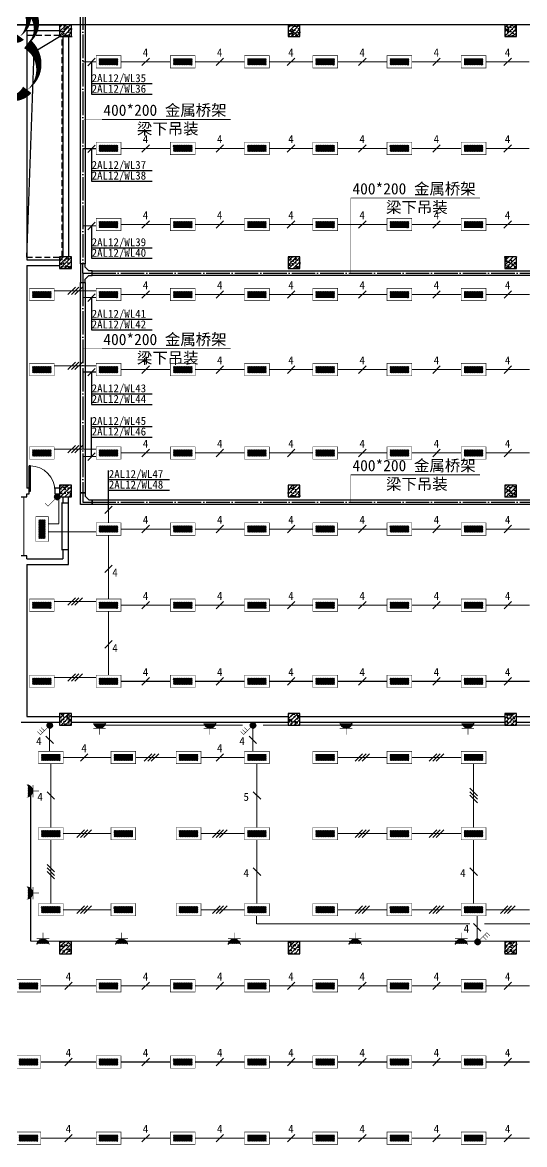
# Model space of a CAD drawing. Header units: millimetres. Extents: x -633009578 to 5705885, y -633235091 to 2571734.
# Drawn here: x 2853090 to 2874411, y 1876143 to 1923800 of the extents above; entities that cross this region are included whole.
import ezdxf

# ---------------------------------------------------------------- set-up
doc = ezdxf.new("R2010")
doc.units = ezdxf.units.MM
doc.header["$LTSCALE"] = 1000
doc.header["$MEASUREMENT"] = 0
for name, pattern in [('DASH', [0.35, 0.25, -0.1]), ('DOTE', [2.4200000000000004, 2, -0.2, 0.02, -0.2]), ('HIDDEN', [0.375, 0.25, -0.125])]:
    doc.linetypes.add(name, pattern=pattern)
doc.layers.get('0').update_dxf_attribs({"color": 9})
for name, color, linetype in [('3T_WOOD', 21, 'Continuous'), ('A-ABOV(投影线)', 154, 'HIDDEN'), ('A-COLUM(柱)', 255, 'Continuous'), ('A-DOOR(门）', 4, 'Continuous'), ('A-FLOR(看线)', 8, 'Continuous'), ('A-OTHER(其它)', 192, 'Continuous'), ('A-WALL(墙)', 255, 'Continuous'), ('DIM_MODI', 6, 'Continuous'), ('电-强电平面-标注', 3, 'Continuous'), ('电-强电平面-线缆', 3, 'Continuous'), ('电-桥架', 4, 'Continuous'), ('设备-插座', 3, 'Continuous'), ('设备-照明', 3, 'Continuous'), ('设备-箱柜', 3, 'Continuous')]:
    doc.layers.add(name, color=color, linetype=linetype)
doc.styles.add('ELEC-DIM', font='simhei.ttf')
doc.styles.add('IDQSTYLE', font='simhei.ttf', dxfattribs={"width": 0.707, "bigfont": 'hztxt.shx'})

# ---------------------------------------------------------------- blocks, each defined once
blk = doc.blocks.new('$DorLib2D$00000213')
at = {"color": 0, "linetype": 'DASH', "const_width": 0.02}
blk.add_lwpolyline([(0.5, 3.552713678800501e-15), (-0.5, 3.552713678800501e-15)], dxfattribs=at)
blk = doc.blocks.new('$DorLib2D$00000136')
at = {"color": 0, "linetype": 'DASH'}
blk.add_line((0.5074999999959537, 0.6666666666674388), (-0.507500000003974, 0.666666666667382), dxfattribs=at)
at = {"color": 0, "linetype": 'Continuous'}
blk.add_line((-0.5000000000040377, -0.4999999999982236), (0.4999999999959623, -0.4999999999981668), dxfattribs=at)
blk = doc.blocks.new('$DorLib2D$00000001')
for p, q in [((0.45, 0.9750000000000001), (0.5000000000000002, 0.9750000000000001)), ((0.45, 0), (0.45, 0.9750000000000001)), ((0.5, 0), (0.5, 0.9750000000000001)), ((0.5, 0), (0.45, 0))]:
    blk.add_line(p, q)
at = {"lineweight": 13}
blk.add_arc((0.475, 0), 0.975, 91.4692835813538, 180, dxfattribs=at)
blk = doc.blocks.new('_FZH')
h = blk.add_hatch()
h.set_pattern_fill('钢筋混凝土', color=256, scale=0.1, style=0)
h.set_pattern_definition([(45, (0, 0), (-0.1767766952966369, 0.1767766952966369), []), (50, (0, 0), (0.7172601826007535, -0.06275213498259512), [0.07500000000000001, -0.8250000000000001]), (355, (0, 0), (-0.138751333613, 0.7521921337000119), [0.06, -0.66]), (100.4514, (0.05977168000000001, -0.00522934), (0.5785093817140216, 0.6894395420609536), [0.06374019, -0.701142112]), (46.1842, (0, 0.2), (1.067241048625645, -0.1655190143290181), [0.1125, -1.2375]), (96.6356, (0.088936745, 0.186206693), (0.9346627055487033, 0.9741178709004418), [0.095610288, -1.051713]), (351.1842, (0, 0.2), (0.9346619451336272, 0.9741186009253247), [0.09000000000000001, -0.9900000000000001]), (21, (0.1, 0.15), (0.5969070521184617, -0.4026188906653388), [0.07500000000000001, -0.8250000000000001]), (326, (0.1, 0.15), (0.2433153319215824, 0.7251500450468529), [0.06, -0.66]), (71.4514, (0.149742233, 0.116448394), (0.84022262858149, 0.3225304967099524), [0.06374019, -0.701142112]), (37.50000000000001, (0, 0), (0.01215985531729062, 0.3328938538313115), [0, -0.652, 0, -0.67, 0, -0.6625000000000001]), (7.499999999999999, (0, 0), (0.2630695374421486, 0.3944117118823603), [0, -0.382, 0, -0.637, 0, -0.2525]), (-32.5, (-0.223, 0), (0.533822436172409, -0.02255487173437976), [0, -0.25, 0, -0.78, 0, -1.035]), (-42.5, (-0.323, 0), (0.5831861693423862, 0.1001049823323177), [0, -0.325, 0, -0.518, 0, -0.735])])
h.paths.add_polyline_path([(-0.5, -0.5), (0.5, -0.5), (0.5, 0.5), (-0.5, 0.5)])
blk.add_lwpolyline([(-0.5, -0.5), (0.5, -0.5), (0.5, 0.5), (-0.5, 0.5)], close=True)
blk = doc.blocks.new('9-3-1')
at = {"layer": 'A-ABOV(投影线)'}
blk.add_lwpolyline([(1197390.598288323, 1245322.080887664), (1197390.598288323, 1235847.080887661), (1198790.598288325, 1235847.080887661), (1198790.598288325, 1235872.080837141), (1198890.598288323, 1235872.080938188), (1198890.598288323, 1241847.080887661), (1198890.598288323, 1245222.080855213), (1198790.598288325, 1245222.08095626), (1198790.598288325, 1245272.080887664), (1197390.598288323, 1245272.080887664)], dxfattribs=at)
at = {"layer": 'A-FLOR(看线)'}
blk.add_lwpolyline([(1255240.598288325, 1245722.080887664), (1188940.598288325, 1245722.080888252)], dxfattribs=at)
at = {"layer": 'A-OTHER(其它)'}
blk.add_lwpolyline([(1197390.598288323, 1235847.080887661), (1197702.750261782, 1244570.766469627), (1198790.598288325, 1245222.080887664)], dxfattribs=at)
at = {"layer": 'A-WALL(墙)'}
for p, q in [((1196990.59828833, 1245722.080888127), (1197270.598288332, 1245722.080887502)), ((1197270.598288332, 1245722.080887502), (1198790.598288325, 1245722.080887502)), ((1197390.598288301, 1245482.080887642), (1197390.598288301, 1235742.080887652)), ((1197390.598288301, 1245482.080887642), (1198790.598288325, 1245482.080887502)), ((1198920.598288326, 1245222.080887693), (1198920.598288347, 1235872.080887693)), ((1199160.598288281, 1245222.080887693), (1199160.59828833, 1235872.080887693)), ((1197390.598288301, 1235742.080887652), (1198790.598288325, 1235742.080887664)), ((1197390.598288342, 1235502.080887651), (1197390.598288342, 1226042.080887706)), ((1197390.598288342, 1235502.080887651), (1198790.598288325, 1235502.080887664)), ((1197490.598288065, 1226042.080887874), (1197390.598288342, 1226042.080887706)), ((1197390.598288313, 1225672.080887347), (1197390.59828839, 1225802.080887705)), ((1197390.59828839, 1225802.080887705), (1197490.598288065, 1225802.080887721)), ((1197490.598288065, 1225802.080887721), (1197490.598288065, 1226042.080887874)), ((1198790.598287577, 1226042.080887754), (1198590.598288573, 1226042.080887874)), ((1198590.598288573, 1226042.080887874), (1198590.598288574, 1225802.080887721)), ((1198590.598288574, 1225802.080887721), (1198790.598287576, 1225802.080887887)), ((1197150.59828839, 1225672.080887347), (1197390.598288313, 1225672.080887347)), ((1198920.598288829, 1225672.080886716), (1198920.598288095, 1225422.080887347)), ((1198920.598288095, 1225422.080887347), (1199160.598288425, 1225422.080887347)), ((1199160.598288425, 1225422.080887347), (1199160.59828896, 1225672.080886716)), ((1199160.598288425, 1223422.080887347), (1198920.598288095, 1223422.080887347)), ((1198920.598288095, 1223422.080887347), (1198920.598288231, 1223042.080887693)), ((1199160.598288465, 1222802.080887692), (1199160.598288425, 1223422.080887347)), ((1197390.598288313, 1223172.080887347), (1197150.59828839, 1223172.080887347)), ((1197390.59828839, 1223042.080887693), (1197390.598288313, 1223172.080887347)), ((1197390.59828839, 1223042.080887693), (1198920.598288231, 1223042.080887693)), ((1197390.59828832, 1222802.080887692), (1197390.59828832, 1216342.080887665)), ((1197390.59828832, 1222802.080887692), (1199160.598288465, 1222802.080887692)), ((1197390.59828832, 1216342.080887665), (1198790.598288553, 1216342.080887678)), ((1199290.598288553, 1216342.080887662), (1208490.598288553, 1216342.080887688)), ((1208990.598288553, 1216342.080887661), (1217690.598288553, 1216342.080887659)), ((1218190.598288553, 1216342.080887724), (1224140.598288325, 1216342.080887664)), ((1197150.59828832, 1216102.080887664), (1198790.598288553, 1216102.080887646)), ((1199290.598288553, 1216102.080887662), (1208490.598288553, 1216102.080887682)), ((1208990.598288553, 1216102.080887661), (1217690.598288553, 1216102.080887653)), ((1218190.598288553, 1216102.080887652), (1224020.598288334, 1216102.080887645))]:
    blk.add_line(p, q, dxfattribs=at)
at = {"layer": 'DIM_MODI', "color": 8}
blk.add_lwpolyline([(1196509.086256724, 1247510.788694934, 0, 450, 0.5), (1196509.086256724, 1245260.788694934, 0, 450, 0.5), (1196509.086256724, 1245225.503476094, 0, 450, 0.5), (1197091.939071017, 1245225.503476094, 0, 450, 0.5), (1197091.939071017, 1246725.503476094, 0, 450, 0.5)], format="xyseb", dxfattribs=at)
blk.add_lwpolyline([(1189983.977359247, 1246439.628576422, 0, 450, 0.5), (1189983.977359247, 1242957.057534428, 0, 450, 0.5), (1192383.977359247, 1242957.057534428, 0, 450, 0.5), (1195983.977359247, 1242957.057534428, 0, 450, 0.5), (1197415.231722985, 1242957.057534428, 0, 450, 0.5), (1197415.231722985, 1244907.057534428, 0, 450, 0.5), (1197415.231722985, 1246439.628576422, 0, 450, 0.5), (1195615.231722985, 1246439.628576422, 0, 450, 0.5), (1192015.231722985, 1246439.628576422, 0, 450, 0.5)], format="xyseb", close=True, dxfattribs=at)
at = {"layer": 'A-COLUM(柱)', "xscale": 500, "yscale": 500, "zscale": 500}
for p in [(1199040.598288325, 1245472.080887664), (1208740.598288325, 1245472.080887664), (1217940.598288325, 1245472.080887664), (1199040.598288325, 1235622.080887664), (1208740.598288325, 1235622.080887664), (1217940.598288325, 1235622.080887664), (1199040.598288325, 1225922.080887664), (1208740.598288325, 1225922.080887664), (1217940.598288325, 1225922.080887664), (1199040.598288325, 1216222.080887664), (1208740.598288325, 1216222.080887664), (1217940.598288325, 1216222.080887664), (1199040.598288325, 1206522.080887664), (1208740.598288325, 1206522.080887664), (1217940.598288325, 1206522.080887664)]:
    blk.add_blockref('_FZH', p, dxfattribs=at)
at = {"layer": 'A-DOOR(门）', "extrusion": (0, 0, -1), "xscale": 1100, "yscale": 1100, "zscale": 1100}
blk.add_blockref('$DorLib2D$00000001', (-1198040.598288388, 1225922.080887664), dxfattribs=at)
at = {"layer": 'A-DOOR(门）', "extrusion": (0, 0, -1)}
for name, p, xscale, yscale, zscale, rotation in [('$DorLib2D$00000213', (-1197270.598288332, 1224422.080887418), 2500, 2500, 2500, 90.00000000000001), ('$DorLib2D$00000136', (-1199040.598288325, 1224422.080887426), -2000, 240, 2000, 270)]:
    blk.add_blockref(name, p, dxfattribs=dict(at, xscale=xscale, yscale=yscale, zscale=zscale, rotation=rotation))
blk = doc.blocks.new('*X353')
at = {"color": 0, "linetype": 'Continuous'}
for p, q in [((277.1059544658493, 221.9516255332986), (279.536990929048, 224.3826619964973)), ((277.1059544658493, 222.2344682457732), (279.2541482165735, 224.3826619964973)), ((277.1059544658493, 222.5173109582479), (278.9713055040988, 224.3826619964973)), ((277.1059544658493, 222.8001536707225), (278.6884627916242, 224.3826619964973)), ((277.1059544658493, 223.0829963831971), (278.4056200791496, 224.3826619964973)), ((277.1059544658493, 223.3658390956717), (278.122777366675, 224.3826619964973)), ((277.1059544658493, 223.6486818081463), (277.8399346542004, 224.3826619964973)), ((277.1059544658493, 223.9315245206209), (277.5570919417257, 224.3826619964973)), ((277.1059544658493, 224.2143672330955), (277.2742492292511, 224.3826619964973)), ((277.3198336415227, 221.8826619964973), (279.8198336415227, 224.3826619964973)), ((277.6026763539973, 221.8826619964973), (280.1026763539973, 224.3826619964973)), ((277.8855190664719, 221.8826619964973), (280.3855190664719, 224.3826619964973)), ((278.1683617789465, 221.8826619964973), (280.6683617789466, 224.3826619964973)), ((278.4512044914212, 221.8826619964973), (280.9512044914212, 224.3826619964973)), ((278.7340472038958, 221.8826619964973), (281.2340472038958, 224.3826619964973)), ((279.0168899163704, 221.8826619964973), (281.5168899163704, 224.3826619964973)), ((279.299732628845, 221.8826619964973), (281.799732628845, 224.3826619964973)), ((279.5825753413196, 221.8826619964973), (282.0825753413196, 224.3826619964973)), ((279.8654180537943, 221.8826619964973), (282.3654180537943, 224.3826619964973)), ((280.1482607662689, 221.8826619964973), (282.6482607662689, 224.3826619964973)), ((280.4311034787435, 221.8826619964973), (282.9311034787435, 224.3826619964973)), ((280.7139461912181, 221.8826619964973), (283.2139461912181, 224.3826619964973)), ((280.9967889036927, 221.8826619964973), (283.4967889036927, 224.3826619964973)), ((281.2796316161674, 221.8826619964973), (283.7796316161674, 224.3826619964973)), ((281.5624743286419, 221.8826619964973), (284.062474328642, 224.3826619964973)), ((281.8453170411166, 221.8826619964973), (284.3453170411166, 224.3826619964973)), ((282.1281597535912, 221.8826619964973), (284.6059544658494, 224.3604567087555)), ((282.4110024660658, 221.8826619964973), (284.6059544658494, 224.0776139962809)), ((282.6938451785405, 221.8826619964973), (284.6059544658494, 223.7947712838063)), ((282.976687891015, 221.8826619964973), (284.6059544658494, 223.5119285713317)), ((283.2595306034897, 221.8826619964973), (284.6059544658494, 223.229085858857)), ((283.5423733159643, 221.8826619964973), (284.6059544658494, 222.9462431463824)), ((283.8252160284389, 221.8826619964973), (284.6059544658494, 222.6634004339078)), ((284.1080587409135, 221.8826619964973), (284.6059544658494, 222.3805577214332)), ((284.3909014533882, 221.8826619964973), (284.6059544658494, 222.0977150089586))]:
    blk.add_line(p, q, dxfattribs=at)
blk = doc.blocks.new('HC000062')
at = {"color": 0, "linetype": 'Continuous', "const_width": 0.2}
for points in [[(-4.97662087547036, 2.499999999999943), (5.023379124529697, 2.499999999999943), (5.023379124529697, -2.500000000000057), (-4.97662087547036, -2.500000000000057), (-4.97662087547036, 2.499999999999943)], [(-3.72662087547036, 1.25), (-3.72662087547036, -1.250000000000057), (3.773379124529697, -1.250000000000057), (3.773379124529697, 1.25), (-3.72662087547036, 1.25)]]:
    blk.add_lwpolyline(points, dxfattribs=at)
at = {"color": 0, "linetype": 'Continuous'}
blk.add_blockref('*X353', (-280.8325753413197, -223.1326619964974), dxfattribs=at)
at = {"color": 0, "style": 'IDQSTYLE', "width": 0.7}
blk.add_attdef('PSFHATT', (7.023379124529697, -2.500000000000057), '', height=2.5, dxfattribs=at)
blk = doc.blocks.new('*X169')
at = {"color": 0, "linetype": 'Continuous'}
for p, q in [((261.9988066744281, 135.850956910748), (263.2375091559566, 137.0896593922765)), ((262.0234026256783, 135.5927101495236), (263.4957559171792, 137.0650634410244)), ((262.0463461952987, 136.1813391440932), (262.9071269225657, 137.0421198713602)), ((262.0884022348038, 135.3748670461744), (263.7135990205094, 137.00006383188)), ((262.1829592200917, 135.1865813189878), (263.9018847477136, 136.9055068466096)), ((262.3023466942452, 135.0231260806666), (264.0653399860179, 136.7861193724393)), ((262.4446987243758, 134.8826353983226), (264.205830668362, 136.6437673423088)), ((262.6100901587723, 134.7651841202445), (264.3232819464568, 136.478375907929)), ((262.8005700291263, 134.6728212781239), (264.4156447885779, 136.2878960375755)), ((263.0211904412342, 134.6105989777572), (264.4778670889456, 136.0672756254685)), ((263.2836307586351, 134.5901965826834), (264.4982694840214, 135.8048353080697)), ((263.6234742990336, 134.6471974106073), (264.4412686561033, 135.464991767677))]:
    blk.add_line(p, q, dxfattribs=at)
blk = doc.blocks.new('HC000097')
at = {"color": 0, "linetype": 'Continuous', "const_width": 0.2}
blk.add_lwpolyline([(0.8838834764831975, 2.133883476483163), (3.750000000000091, 5), (5.000000000000091, 3.75)], dxfattribs=at)
blk.add_lwpolyline([(0.8838834764833108, 0.3661165235168934, 0.1989123673796338), (1.250000000000034, 1.250000000000057, 0.1989123673796269), (0.8838834764832544, 2.13388347648322, 0.1989123673796352), (9.128895556154148e-14, 2.5, 0.1989123673796539), (-0.8838834764830719, 2.13388347648322, 0.1989123673796721), (-1.249999999999966, 1.250000000000057, 0.1989123673796564), (-0.8838834764831855, 0.3661165235168368, 0.198912367379673), (9.087175456556906e-14, 0, 0.198912367379652)], format="xyb", close=True, dxfattribs=at)
at = {"color": 0, "linetype": 'Continuous'}
blk.add_blockref('*X169', (-263.2487560761181, -134.5897099905746), dxfattribs=at)
at = {"color": 0, "style": 'IDQSTYLE', "width": 0.7}
blk.add_attdef('PSFHATT', (7.000000000000091, -1e-08), '', height=2.5, dxfattribs=at)
blk = doc.blocks.new('*X155')
at = {"color": 0, "linetype": 'Continuous'}
for p, q in [((261.9988066744281, 135.850956910748), (263.2375091559566, 137.0896593922765)), ((262.0234026256783, 135.5927101495236), (263.4957559171792, 137.0650634410244)), ((262.0463461952987, 136.1813391440932), (262.9071269225657, 137.0421198713602)), ((262.0884022348038, 135.3748670461744), (263.7135990205094, 137.00006383188)), ((262.1829592200917, 135.1865813189878), (263.9018847477136, 136.9055068466096)), ((262.3023466942452, 135.0231260806666), (264.0653399860179, 136.7861193724393)), ((262.4446987243758, 134.8826353983226), (264.205830668362, 136.6437673423088)), ((262.6100901587723, 134.7651841202445), (264.3232819464568, 136.478375907929)), ((262.8005700291263, 134.6728212781239), (264.4156447885779, 136.2878960375755)), ((263.0211904412342, 134.6105989777572), (264.4778670889456, 136.0672756254685)), ((263.2836307586351, 134.5901965826834), (264.4982694840214, 135.8048353080697)), ((263.6234742990336, 134.6471974106073), (264.4412686561033, 135.464991767677))]:
    blk.add_line(p, q, dxfattribs=at)
blk = doc.blocks.new('HC000111')
at = {"color": 0, "linetype": 'Continuous', "const_width": 0.2}
for points in [[(0.8838834764831975, 2.133883476483163), (3.750000000000091, 5), (5.000000000000091, 3.75)], [(2.221789122165297, 3.388795923702901), (3.514416944097014, 2.132759994237858)], [(2.898879886034229, 4.275409520972289), (4.191507707965946, 3.019373591507303)]]:
    blk.add_lwpolyline(points, dxfattribs=at)
blk.add_lwpolyline([(0.8838834764833108, 0.3661165235168934, 0.1989123673796338), (1.250000000000034, 1.250000000000057, 0.1989123673796269), (0.8838834764832544, 2.13388347648322, 0.1989123673796352), (9.12880881998035e-14, 2.5, 0.1989123673796539), (-0.8838834764830719, 2.13388347648322, 0.1989123673796721), (-1.249999999999966, 1.250000000000057, 0.1989123673796564), (-0.8838834764831855, 0.3661165235168368, 0.198912367379673), (9.087175456556906e-14, 0, 0.198912367379652)], format="xyb", close=True, dxfattribs=at)
at = {"color": 0, "linetype": 'Continuous'}
blk.add_blockref('*X155', (-263.2487560761181, -134.5897099905746), dxfattribs=at)
at = {"color": 0, "style": 'IDQSTYLE', "width": 0.7}
blk.add_attdef('PSFHATT', (7.000000000000091, -1e-08), '', height=2.5, dxfattribs=at)
blk = doc.blocks.new('*X285')
at = {"color": 0, "linetype": 'Continuous'}
for p, q in [((159.595646846908, 156.7672197221619), (159.6233466819307, 156.7949195571846)), ((159.6640079704214, 156.5527381332005), (159.9061893944054, 156.7949195571846)), ((159.747532531186, 156.3534199814905), (160.18903210688, 156.7949195571846)), ((159.8446775338837, 156.1677222717137), (160.4718748193546, 156.7949195571846)), ((159.9544025265515, 155.9946045519069), (160.7547175318292, 156.7949195571846)), ((160.0760273856543, 155.833386698535), (161.0375602443038, 156.7949195571846)), ((160.2091522122192, 155.6836688126253), (161.3204029567785, 156.7949195571846)), ((160.3536147760518, 155.5452886639833), (161.6032456692531, 156.7949195571846)), ((160.5094741859558, 155.4183053614127), (161.8860883817277, 156.7949195571846)), ((160.6770167777584, 155.3030052407406), (162.1689310942023, 156.7949195571846)), ((160.8567856433337, 155.1999313938414), (162.451773806677, 156.7949195571846)), ((161.0496413096342, 155.1099443476672), (162.7346165191516, 156.7949195571846)), ((161.2568708631404, 155.0343311886988), (163.0174592316262, 156.7949195571846)), ((161.4803825063601, 154.9750001194438), (163.3003019441008, 156.7949195571846)), ((161.7230685552892, 154.9348434558983), (163.5831446565754, 156.7949195571846)), ((161.9895441276247, 154.9184763157592), (163.86598736905, 156.7949195571846)), ((162.2878715788766, 154.9339610545365), (164.4937876543064, 157.1398771299663)), ((162.6346011340941, 154.9978478972794), (164.4299008115636, 156.7931475747489)), ((163.0778250055067, 155.1582290562173), (164.2695196526256, 156.3499237033363))]:
    blk.add_line(p, q, dxfattribs=at)
blk = doc.blocks.new('HC001597')
at = {"color": 0, "linetype": 'Continuous', "const_width": 0.2}
blk.add_lwpolyline([(2.5, -0.6234782960481243, 0.1989123673796542), (1.76776695296634, 1.144288656918215, 0.1989123673796558), (4.205349176516791e-17, 1.876521703951876, 0.1989123673796558), (-1.76776695296634, 1.144288656918216, 0.1989123673796542), (-2.5, -0.6234782960481239)], format="xyb", dxfattribs=at)
for points in [[(2.549372027147328, 1.900129832397506), (-2.483025305961492, 1.900129832397506)], [(2.421006983541884, 0), (-2.421006983541884, 0)], [(0, 1.876521703951876), (0, 4.376521703951876)]]:
    blk.add_lwpolyline(points, dxfattribs=at)
at = {"color": 0, "linetype": 'Continuous', "rotation": 180}
blk.add_blockref('*X285', (162.0093508556101, 156.7949195571846), dxfattribs=at)
at = {"color": 0, "style": 'IDQSTYLE', "width": 0.7}
blk.add_attdef('PSFHATT', (4.549372027147328, -0.6234783060481244), '', height=2.5, dxfattribs=at)

msp = doc.modelspace()

# ---------------------------------------------------------------- linework, layer by layer
at = {"layer": '电-强电平面-标注'}
for p, q in [((2856178.599025767, 1922277.765692424), (2855860.400974235, 1921959.567640889)), ((2856019.500000001, 1922118.666666657), (2856019.500000001, 1920751.666666657)), ((2858478.996705368, 1922286.529280236), (2858160.798653843, 1921968.331228693)), ((2861628.996705368, 1922286.529280317), (2861310.798653843, 1921968.331228774)), ((2864653.996705368, 1922286.529280394), (2864335.798653843, 1921968.331228851)), ((2867678.996705368, 1922286.529280471), (2867360.798653843, 1921968.331228928)), ((2870828.996705368, 1922286.529280551), (2870510.798653843, 1921968.331229009)), ((2873853.996705368, 1922286.529280629), (2873535.798653843, 1921968.331229086)), ((2856019.500000001, 1921201.166666657), (2858603.632911393, 1921201.166666657)), ((2856019.500000001, 1920751.666666657), (2858603.632911393, 1920751.666666657)), ((2856178.599025767, 1918589.765692424), (2855860.400974235, 1918271.567640889)), ((2856019.500000001, 1918430.666666657), (2856019.500000001, 1917063.666666657)), ((2858478.996705368, 1918608.695946893), (2858160.798653843, 1918290.49789535)), ((2861628.996705368, 1918608.695946974), (2861310.798653843, 1918290.497895431)), ((2864653.996705368, 1918608.695947051), (2864335.798653843, 1918290.497895508)), ((2867678.996705368, 1918608.695947128), (2867360.798653843, 1918290.497895585)), ((2870828.996705368, 1918608.695947208), (2870510.798653843, 1918290.497895665)), ((2873853.996705368, 1918608.695947285), (2873535.798653843, 1918290.497895742)), ((2856019.500000001, 1917513.166666657), (2858603.632911393, 1917513.166666657)), ((2856019.500000001, 1917063.666666657), (2858603.632911393, 1917063.666666657)), ((2856178.599025767, 1915310.265692424), (2855860.400974235, 1914992.067640889)), ((2858478.996705368, 1915375.36261355), (2858160.798653843, 1915057.164562007)), ((2861628.996705368, 1915375.36261363), (2861310.798653843, 1915057.164562087)), ((2864653.996705368, 1915375.362613707), (2864335.798653843, 1915057.164562164)), ((2867678.996705368, 1915375.362613785), (2867360.798653843, 1915057.164562242)), ((2870828.996705368, 1915375.362613865), (2870510.798653843, 1915057.164562322)), ((2873853.996705368, 1915375.362613942), (2873535.798653843, 1915057.164562399)), ((2856019.500000001, 1915151.166666657), (2856019.500000001, 1913784.166666657)), ((2856019.500000001, 1914233.666666657), (2858603.632911393, 1914233.666666657)), ((2856019.500000001, 1913784.166666657), (2858603.632911393, 1913784.166666657)), ((2855339.29786557, 1912563.599025767), (2855021.099814035, 1912245.400974233)), ((2855489.29786557, 1912563.599025767), (2855171.099814035, 1912245.400974233)), ((2855639.29786557, 1912563.599025767), (2855321.099814035, 1912245.400974233)), ((2856178.599025767, 1912267.765692424), (2855860.400974235, 1911949.567640889)), ((2856019.500000001, 1912108.666666657), (2856019.500000001, 1910741.666666657)), ((2858481.547865565, 1912403.029280236), (2858163.34981404, 1912084.831228693)), ((2861631.547865565, 1912403.029280317), (2861313.34981404, 1912084.831228774)), ((2864656.547865565, 1912403.029280394), (2864338.34981404, 1912084.831228851)), ((2867681.547865565, 1912403.029280471), (2867363.34981404, 1912084.831228928)), ((2870831.547865565, 1912403.029280551), (2870513.34981404, 1912084.831229009)), ((2873856.547865565, 1912403.029280629), (2873538.34981404, 1912084.831229086)), ((2856019.500000001, 1911191.166666657), (2858603.632911393, 1911191.166666657)), ((2856019.500000001, 1910741.666666657), (2858603.632911393, 1910741.666666657)), ((2855339.29786557, 1909375.765692423), (2855021.099814035, 1909057.56764089)), ((2855489.29786557, 1909375.765692423), (2855171.099814035, 1909057.56764089)), ((2855639.29786557, 1909375.765692423), (2855321.099814035, 1909057.56764089)), ((2858481.547865565, 1909215.195946893), (2858163.34981404, 1908896.99789535)), ((2861631.547865565, 1909215.195946974), (2861313.34981404, 1908896.997895431)), ((2864656.547865565, 1909215.195947051), (2864338.34981404, 1908896.997895508)), ((2867681.547865565, 1909215.195947128), (2867363.34981404, 1908896.997895585)), ((2870831.547865565, 1909215.195947208), (2870513.34981404, 1908896.997895665)), ((2873856.547865565, 1909215.195947285), (2873538.34981404, 1908896.997895742)), ((2856178.599025767, 1909103.765692424), (2855860.400974235, 1908785.567640889)), ((2856019.500000001, 1908944.666666657), (2856019.500000001, 1907577.666666657)), ((2856019.500000001, 1908027.166666657), (2858603.632911393, 1908027.166666657)), ((2856019.500000001, 1907577.666666657), (2858603.632911393, 1907577.666666657)), ((2856019.500000001, 1905357.166666657), (2856019.500000001, 1907028)), ((2856019.500000001, 1906642.666666657), (2858603.632911393, 1906642.666666657)), ((2855339.29786557, 1905835.93235908), (2855021.099814035, 1905517.734307547)), ((2855489.29786557, 1905835.93235908), (2855171.099814035, 1905517.734307547)), ((2855639.29786557, 1905835.93235908), (2855321.099814035, 1905517.734307547)), ((2856019.500000001, 1906193.166666657), (2858603.632911393, 1906193.166666657)), ((2856178.599025767, 1905516.265692424), (2855860.400974235, 1905198.067640889)), ((2858481.547865565, 1905675.36261355), (2858163.34981404, 1905357.164562007)), ((2861631.547865565, 1905675.36261363), (2861313.34981404, 1905357.164562087)), ((2864656.547865565, 1905675.362613707), (2864338.34981404, 1905357.164562164)), ((2867681.547865565, 1905675.362613785), (2867363.34981404, 1905357.164562242)), ((2870831.547865565, 1905675.362613865), (2870513.34981404, 1905357.164562322)), ((2873856.547865565, 1905675.362613942), (2873538.34981404, 1905357.164562399)), ((2856747.551160198, 1903101.903077573), (2856747.551160198, 1904772.736410916)), ((2856747.551160198, 1904387.403077573), (2859331.684071591, 1904387.403077573)), ((2856747.551160198, 1903937.903077573), (2859331.684071591, 1903937.903077573)), ((2856906.650185965, 1903261.00210334), (2856588.452134432, 1902942.804051805)), ((2858481.547865565, 1902442.029280236), (2858163.34981404, 1902123.831228693)), ((2861631.547865565, 1902442.029280317), (2861313.34981404, 1902123.831228774)), ((2864656.547865565, 1902442.029280394), (2864338.34981404, 1902123.831228851)), ((2867681.547865565, 1902442.029280471), (2867363.34981404, 1902123.831228928)), ((2870831.547865565, 1902442.029280551), (2870513.34981404, 1902123.831229009)), ((2873856.547865565, 1902442.029280629), (2873538.34981404, 1902123.831229086)), ((2856906.547865565, 1900751.099025771), (2856588.34981404, 1900432.900974229)), ((2855339.29786557, 1899369.265692423), (2855021.099814035, 1899051.06764089)), ((2855489.29786557, 1899369.265692423), (2855171.099814035, 1899051.06764089)), ((2855639.29786557, 1899369.265692423), (2855321.099814035, 1899051.06764089)), ((2858481.547865565, 1899208.695946893), (2858163.34981404, 1898890.49789535)), ((2861631.547865565, 1899208.695946974), (2861313.34981404, 1898890.497895431)), ((2864656.547865565, 1899208.695947051), (2864338.34981404, 1898890.497895508)), ((2867681.547865565, 1899208.695947128), (2867363.34981404, 1898890.497895585)), ((2870831.547865565, 1899208.695947208), (2870513.34981404, 1898890.497895665)), ((2873856.547865565, 1899208.695947285), (2873538.34981404, 1898890.497895742)), ((2856906.547865565, 1897545.099025771), (2856588.34981404, 1897226.900974229)), ((2855339.29786557, 1896135.93235908), (2855021.099814035, 1895817.734307547)), ((2855489.29786557, 1896135.93235908), (2855171.099814035, 1895817.734307547)), ((2855639.29786557, 1896135.93235908), (2855321.099814035, 1895817.734307547)), ((2858481.547865565, 1895975.36261355), (2858163.34981404, 1895657.164562007)), ((2861631.547865565, 1895975.36261363), (2861313.34981404, 1895657.164562087)), ((2864656.547865565, 1895975.362613707), (2864338.34981404, 1895657.164562164)), ((2867681.547865565, 1895975.362613785), (2867363.34981404, 1895657.164562242)), ((2870831.547865565, 1895975.362613865), (2870513.34981404, 1895657.164562322)), ((2873856.547865565, 1895975.362613942), (2873538.34981404, 1895657.164562399)), ((2854083.867569106, 1893490.485655128), (2854402.065620641, 1893172.287603595)), ((2862711.867569106, 1893490.485655128), (2863030.065620641, 1893172.287603595)), ((2855870.747865569, 1892742.029281538), (2855552.549814036, 1892423.831230003)), ((2858578.54786557, 1892742.029281537), (2858260.349814035, 1892423.831230004)), ((2858728.54786557, 1892742.029281537), (2858410.349814035, 1892423.831230004)), ((2858878.54786557, 1892742.029281537), (2858560.349814035, 1892423.831230004)), ((2861631.547865569, 1892742.029281538), (2861313.349814036, 1892423.831230003)), ((2867531.54786557, 1892742.029281537), (2867213.349814035, 1892423.831230004)), ((2867681.54786557, 1892742.029281537), (2867363.349814035, 1892423.831230004)), ((2867831.54786557, 1892742.029281537), (2867513.349814035, 1892423.831230004)), ((2870681.54786557, 1892742.029281537), (2870363.349814035, 1892423.831230004)), ((2870831.54786557, 1892742.029281537), (2870513.349814035, 1892423.831230004)), ((2870981.54786557, 1892742.029281537), (2870663.349814035, 1892423.831230004)), ((2854135.349814035, 1891125.412614866), (2854453.54786557, 1890807.214563332)), ((2862888.349814035, 1891125.412614866), (2863206.54786557, 1890807.214563332)), ((2872088.349814036, 1891275.412614866), (2872406.547865569, 1890957.214563332)), ((2872088.349814036, 1891125.412614866), (2872406.547865569, 1890807.214563332)), ((2872088.349814036, 1890975.412614866), (2872406.547865569, 1890657.214563332)), ((2855720.74786557, 1889508.695948194), (2855402.549814035, 1889190.497896661)), ((2855870.74786557, 1889508.695948194), (2855552.549814035, 1889190.497896661)), ((2856020.74786557, 1889508.695948194), (2855702.549814035, 1889190.497896661)), ((2861481.54786557, 1889508.695948194), (2861163.349814035, 1889190.497896661)), ((2861631.54786557, 1889508.695948194), (2861313.349814035, 1889190.497896661)), ((2861781.54786557, 1889508.695948194), (2861463.349814035, 1889190.497896661)), ((2867531.54786557, 1889508.695948194), (2867213.349814035, 1889190.497896661)), ((2867681.54786557, 1889508.695948194), (2867363.349814035, 1889190.497896661)), ((2867831.54786557, 1889508.695948194), (2867513.349814035, 1889190.497896661)), ((2870681.54786557, 1889508.695948194), (2870363.349814035, 1889190.497896661)), ((2870831.54786557, 1889508.695948194), (2870513.349814035, 1889190.497896661)), ((2870981.54786557, 1889508.695948194), (2870663.349814035, 1889190.497896661)), ((2854135.349814036, 1888041.979281523), (2854453.547865569, 1887723.781229988)), ((2854135.349814036, 1887891.979281523), (2854453.547865569, 1887573.781229988)), ((2854135.349814036, 1887741.979281523), (2854453.547865569, 1887423.781229988)), ((2862888.349814035, 1887891.979281522), (2863206.54786557, 1887573.781229989)), ((2872088.349814035, 1887891.979281522), (2872406.54786557, 1887573.781229989)), ((2855720.74786557, 1886275.362614851), (2855402.549814035, 1885957.164563318)), ((2855870.74786557, 1886275.362614851), (2855552.549814035, 1885957.164563318)), ((2856020.74786557, 1886275.362614851), (2855702.549814035, 1885957.164563318)), ((2861481.54786557, 1886275.362614851), (2861163.349814035, 1885957.164563318)), ((2861631.54786557, 1886275.362614851), (2861313.349814035, 1885957.164563318)), ((2861781.54786557, 1886275.362614851), (2861463.349814035, 1885957.164563318)), ((2867531.54786557, 1886275.362614851), (2867213.349814035, 1885957.164563318)), ((2867681.54786557, 1886275.362614851), (2867363.349814035, 1885957.164563318)), ((2867831.54786557, 1886275.362614851), (2867513.349814035, 1885957.164563318)), ((2870681.54786557, 1886275.362614851), (2870363.349814035, 1885957.164563318)), ((2870831.54786557, 1886275.362614851), (2870513.349814035, 1885957.164563318)), ((2870981.54786557, 1886275.362614851), (2870663.349814035, 1885957.164563318)), ((2873706.54786557, 1886275.362614851), (2873388.349814035, 1885957.164563318)), ((2873856.54786557, 1886275.362614851), (2873538.349814035, 1885957.164563318)), ((2874006.54786557, 1886275.362614851), (2873688.349814035, 1885957.164563318)), ((2872237.23589455, 1885526.12905812), (2872555.433946085, 1885207.931006587)), ((2855206.497865569, 1883042.029281538), (2854888.299814036, 1882723.831230003)), ((2858481.547865569, 1883042.029281538), (2858163.349814036, 1882723.831230003)), ((2861631.547865569, 1883042.029281538), (2861313.349814036, 1882723.831230003)), ((2864656.547865569, 1883042.029281538), (2864338.349814036, 1882723.831230003)), ((2867681.547865569, 1883042.029281538), (2867363.349814036, 1882723.831230003)), ((2870831.547865569, 1883042.029281538), (2870513.349814036, 1882723.831230003)), ((2873856.547865569, 1883042.029281538), (2873538.349814036, 1882723.831230003)), ((2855206.497865569, 1879808.695948195), (2854888.299814036, 1879490.49789666)), ((2858481.547865569, 1879808.695948195), (2858163.349814036, 1879490.49789666)), ((2861631.547865569, 1879808.695948195), (2861313.349814036, 1879490.49789666)), ((2864656.547865569, 1879808.695948195), (2864338.349814036, 1879490.49789666)), ((2867681.547865569, 1879808.695948195), (2867363.349814036, 1879490.49789666)), ((2870831.547865569, 1879808.695948195), (2870513.349814036, 1879490.49789666)), ((2873856.547865569, 1879808.695948195), (2873538.349814036, 1879490.49789666)), ((2855206.497865569, 1876575.362614851), (2854888.299814036, 1876257.164563317)), ((2858481.547865569, 1876575.362614851), (2858163.349814036, 1876257.164563317)), ((2861631.547865569, 1876575.362614851), (2861313.349814036, 1876257.164563317)), ((2864656.547865569, 1876575.362614851), (2864338.349814036, 1876257.164563317)), ((2867681.547865569, 1876575.362614851), (2867363.349814036, 1876257.164563317)), ((2870831.547865569, 1876575.362614851), (2870513.349814036, 1876257.164563317)), ((2873856.547865569, 1876575.362614851), (2873538.349814036, 1876257.164563317))]:
    msp.add_line(p, q, dxfattribs=at)
at = {"layer": '电-强电平面-线缆', "color": 1, "linetype": 'Continuous', "const_width": 45}
for points in [[(2855652.948839411, 1922127.430254397), (2856219.797679605, 1922127.430254411)], [(2857269.997679606, 1922127.430254438), (2859369.797679605, 1922127.430254492)], [(2860419.997679606, 1922127.430254519), (2862519.797679605, 1922127.430254572)], [(2863569.997679606, 1922127.430254599), (2865419.797679605, 1922127.430254646)], [(2866469.997679606, 1922127.430254673), (2868569.797679605, 1922127.430254726)], [(2869619.997679606, 1922127.430254753), (2871719.797679605, 1922127.430254807)], [(2872769.997679606, 1922127.430254834), (2874619.797679605, 1922127.430254881)], [(2855652.948839411, 1918439.430254397), (2856219.797679605, 1918439.430254411)], [(2857269.997679606, 1918449.596921095), (2859369.797679605, 1918449.596921148)], [(2860419.997679606, 1918449.596921175), (2862519.797679605, 1918449.596921229)], [(2863569.997679606, 1918449.596921256), (2865419.797679605, 1918449.596921303)], [(2866469.997679606, 1918449.59692133), (2868569.797679605, 1918449.596921383)], [(2869619.997679606, 1918449.59692141), (2871719.797679605, 1918449.596921463)], [(2872769.997679606, 1918449.59692149), (2874619.797679605, 1918449.596921537)], [(2855652.948839411, 1915159.930254397), (2856219.797679605, 1915159.930254411)], [(2857269.997679606, 1915216.263587752), (2859369.797679605, 1915216.263587805)], [(2860419.997679606, 1915216.263587832), (2862519.797679605, 1915216.263587886)], [(2863569.997679606, 1915216.263587912), (2865419.797679605, 1915216.26358796)], [(2866469.997679606, 1915216.263587986), (2868569.797679605, 1915216.26358804)], [(2869619.997679606, 1915216.263588067), (2871719.797679605, 1915216.26358812)], [(2872769.997679606, 1915216.263588147), (2874619.797679605, 1915216.263588194)], [(2854437.948839803, 1912404.5), (2856222.448839803, 1912404.5)], [(2855652.948839411, 1912117.430254397), (2856219.797679605, 1912117.430254411)], [(2857272.548839803, 1912243.930254438), (2859372.348839803, 1912243.930254492)], [(2860422.548839803, 1912243.930254519), (2862522.348839803, 1912243.930254572)], [(2863572.548839803, 1912243.930254599), (2865422.348839803, 1912243.930254646)], [(2866472.548839803, 1912243.930254673), (2868572.348839803, 1912243.930254726)], [(2869622.548839803, 1912243.930254753), (2871722.348839803, 1912243.930254807)], [(2872772.548839803, 1912243.930254834), (2874622.348839803, 1912243.930254881)], [(2854437.948839803, 1909216.666666657), (2856222.448839803, 1909216.666666657)], [(2855652.948839411, 1908953.430254397), (2856219.797679605, 1908953.430254411)], [(2857272.548839803, 1909056.096921095), (2859372.348839803, 1909056.096921148)], [(2860422.548839803, 1909056.096921175), (2862522.348839803, 1909056.096921229)], [(2863572.548839803, 1909056.096921256), (2865422.348839803, 1909056.096921303)], [(2866472.548839803, 1909056.09692133), (2868572.348839803, 1909056.096921383)], [(2869622.548839803, 1909056.09692141), (2871722.348839803, 1909056.096921463)], [(2872772.548839803, 1909056.09692149), (2874622.348839803, 1909056.096921537)], [(2854437.948839803, 1905676.833333313), (2856222.448839803, 1905676.833333313)], [(2855652.948839411, 1905365.930254397), (2856219.797679605, 1905365.930254411)], [(2857272.548839803, 1905516.263587752), (2859372.348839803, 1905516.263587805)], [(2860422.548839803, 1905516.263587832), (2862522.348839803, 1905516.263587886)], [(2863572.548839803, 1905516.263587912), (2865422.348839803, 1905516.26358796)], [(2866472.548839803, 1905516.263587986), (2868572.348839803, 1905516.26358804)], [(2869622.548839803, 1905516.263588067), (2871722.348839803, 1905516.26358812)], [(2872772.548839803, 1905516.263588147), (2874622.348839803, 1905516.263588194)], [(2854636.206838863, 1902510), (2854636.206838863, 1903535.022491811)], [(2856747.448839803, 1902545.430255771), (2856747.448839803, 1903438.5)], [(2854185.948839802, 1902510), (2854636.206838863, 1902510)], [(2854185.948839802, 1902163), (2856222.448839803, 1902163)], [(2856747.448839803, 1899312.196922428), (2856747.448839803, 1902020.430255771)], [(2857272.548839803, 1902282.930254438), (2859372.348839803, 1902282.930254492)], [(2860422.548839803, 1902282.930254519), (2862522.348839803, 1902282.930254572)], [(2863572.548839803, 1902282.930254599), (2865422.348839803, 1902282.930254646)], [(2866472.548839803, 1902282.930254673), (2868572.348839803, 1902282.930254726)], [(2869622.548839803, 1902282.930254753), (2871722.348839803, 1902282.930254807)], [(2872772.548839803, 1902282.930254834), (2874622.348839803, 1902282.930254881)], [(2854437.948839803, 1899210.166666657), (2856222.448839803, 1899210.166666657)], [(2856747.448839803, 1896078.763589084), (2856747.448839803, 1898786.996922427)], [(2857272.548839803, 1899049.596921095), (2859372.348839803, 1899049.596921148)], [(2860422.548839803, 1899049.596921175), (2862522.348839803, 1899049.596921229)], [(2863572.548839803, 1899049.596921256), (2865422.348839803, 1899049.596921303)], [(2866472.548839803, 1899049.59692133), (2868572.348839803, 1899049.596921383)], [(2869622.548839803, 1899049.59692141), (2871722.348839803, 1899049.596921463)], [(2872772.548839803, 1899049.59692149), (2874622.348839803, 1899049.596921537)], [(2854437.948839803, 1895976.833333313), (2856222.448839803, 1895976.833333313)], [(2857272.548839803, 1895816.263587752), (2859372.348839803, 1895816.263587805)], [(2860422.548839803, 1895816.263587832), (2862522.348839803, 1895816.263587886)], [(2863572.548839803, 1895816.263587912), (2865422.348839803, 1895816.26358796)], [(2866472.548839803, 1895816.263587986), (2868572.348839803, 1895816.26358804)], [(2869622.548839803, 1895816.263588067), (2871722.348839803, 1895816.26358812)], [(2872772.548839803, 1895816.263588147), (2874622.348839803, 1895816.263588194)], [(2856597.033163545, 1893956.423552649), (2860817.466836455, 1893956.423552649)], [(2861278.533163545, 1893956.423552649), (2862447.99873839, 1893956.423552649)], [(2863310.00126161, 1893956.423552649), (2866601.966836455, 1893956.423552649)], [(2867063.033163545, 1893956.423552649), (2871775.966836455, 1893956.423552649)], [(2872237.033163545, 1893956.423552649), (2876150.466836455, 1893956.423552649)], [(2854242.966594873, 1892845.430255771), (2854242.966594873, 1893817.343002953)], [(2862870.966594873, 1892845.430255771), (2862870.966594873, 1893817.343002953)], [(2854819.448839803, 1892582.930255771), (2856850.848839803, 1892582.930255771)], [(2857901.048839803, 1892582.930255771), (2859619.348839803, 1892582.930255771)], [(2860669.548839803, 1892582.930255771), (2862522.348839803, 1892582.930255771)], [(2866472.548839803, 1892582.930255771), (2868572.348839803, 1892582.930255771)], [(2869622.548839803, 1892582.930255771), (2871722.348839803, 1892582.930255771)], [(2854294.448839803, 1889612.196922428), (2854294.448839803, 1892320.430255771)], [(2863047.448839803, 1889612.196922428), (2863047.448839803, 1892320.430255771)], [(2872247.448839803, 1889612.196922428), (2872247.448839803, 1892320.430255771)], [(2853438.5, 1887026.875901799), (2853438.5, 1890958.460508997)], [(2854294.448839803, 1886378.763589084), (2854294.448839803, 1889086.996922427)], [(2854819.448839803, 1889349.596922427), (2856850.848839803, 1889349.596922427)], [(2860669.548839803, 1889349.596922427), (2862522.348839803, 1889349.596922427)], [(2863047.448839803, 1886378.763589084), (2863047.448839803, 1889086.996922427)], [(2866472.548839803, 1889349.596922427), (2868572.348839803, 1889349.596922427)], [(2869622.548839803, 1889349.596922427), (2871722.348839803, 1889349.596922427)], [(2872247.448839803, 1886378.763589084), (2872247.448839803, 1889086.996922427)], [(2853438.5, 1884779.071433338), (2853438.5, 1886624.124098081)], [(2854819.448839803, 1886116.263589084), (2856850.848839803, 1886116.263589084)], [(2860669.548839803, 1886116.263589084), (2862522.348839803, 1886116.263589084)], [(2863030.5, 1885514.5), (2863030.5, 1885853.763589084)], [(2866472.548839803, 1886116.263589084), (2868572.348839803, 1886116.263589084)], [(2869622.548839803, 1886116.263589084), (2871722.348839803, 1886116.263589084)], [(2872396.334920317, 1884880.296475622), (2872396.334920317, 1885853.763589084)], [(2872772.448839803, 1886116.263589084), (2874622.448839803, 1886116.263589084)], [(2863030.5, 1885514.5), (2872096.334920317, 1885514.5)], [(2872696.334920317, 1885514.5), (2881148.929229965, 1885514.5)], [(2853438.5, 1884779.071433338), (2853751.395490697, 1884779.071433338)], [(2854168.604509303, 1884779.071433338), (2857094.895490697, 1884779.071433338)], [(2857512.104509303, 1884779.071433338), (2861873.395490697, 1884779.071433338)], [(2862290.604509303, 1884779.071433338), (2867008.395490697, 1884779.071433338)], [(2867425.604509303, 1884779.071433338), (2871513.895490697, 1884779.071433338)], [(2871931.104509303, 1884779.071433338), (2872289.720674507, 1884779.071433338)], [(2872546.279325493, 1884779.071433338), (2875437.895490697, 1884779.071433338)], [(2853872.448839803, 1882882.930255771), (2856222.348839803, 1882882.930255771)], [(2857272.548839803, 1882882.930255771), (2859372.348839803, 1882882.930255771)], [(2860422.548839803, 1882882.930255771), (2862522.348839803, 1882882.930255771)], [(2863572.548839803, 1882882.930255771), (2865422.348839803, 1882882.930255771)], [(2866472.548839803, 1882882.930255771), (2868572.348839803, 1882882.930255771)], [(2869622.548839803, 1882882.930255771), (2871722.348839803, 1882882.930255771)], [(2872772.548839803, 1882882.930255771), (2874622.348839803, 1882882.930255771)], [(2853872.448839803, 1879649.596922427), (2856222.348839803, 1879649.596922427)], [(2857272.548839803, 1879649.596922427), (2859372.348839803, 1879649.596922427)], [(2860422.548839803, 1879649.596922427), (2862522.348839803, 1879649.596922427)], [(2863572.548839803, 1879649.596922427), (2865422.348839803, 1879649.596922427)], [(2866472.548839803, 1879649.596922427), (2868572.348839803, 1879649.596922427)], [(2869622.548839803, 1879649.596922427), (2871722.348839803, 1879649.596922427)], [(2872772.548839803, 1879649.596922427), (2874622.348839803, 1879649.596922427)], [(2853872.448839803, 1876416.263589084), (2856222.348839803, 1876416.263589084)], [(2857272.548839803, 1876416.263589084), (2859372.348839803, 1876416.263589084)], [(2860422.548839803, 1876416.263589084), (2862522.348839803, 1876416.263589084)], [(2863572.548839803, 1876416.263589084), (2865422.348839803, 1876416.263589084)], [(2866472.548839803, 1876416.263589084), (2868572.348839803, 1876416.263589084)], [(2869622.548839803, 1876416.263589084), (2871722.348839803, 1876416.263589084)], [(2872772.548839803, 1876416.263589084), (2874622.348839803, 1876416.263589084)]]:
    msp.add_lwpolyline(points, dxfattribs=at)
at = {"layer": '电-桥架', "color": 5, "linetype": 'DOTE', "ltscale": 0.5}
for p, q in [((2855655.499999892, 1932962.499999927), (2855655.500000976, 1913550)), ((2855655.500000419, 1913150), (2855655.500000419, 1913550)), ((2855655.500000419, 1913150), (2855655.500000418, 1912750)), ((2855655.500000419, 1913150), (2856055.500000419, 1913150)), ((2856055.500000638, 1913150), (2882182.49999895, 1913150)), ((2855655.500001021, 1912750), (2855655.500001519, 1903823.5)), ((2855655.500001519, 1903823.5), (2855655.500001541, 1903423.5)), ((2855655.500001541, 1903423.5), (2856055.500001541, 1903423.5)), ((2856055.50000231, 1903423.5), (2882182.499999025, 1903423.5))]:
    msp.add_line(p, q, dxfattribs=at)
at = {"layer": '电-桥架', "ltscale": 0.5}
for points in [[(2855555.500000976, 1913549.999999994), (2855555.499999892, 1932962.499999921), (2855755.499999892, 1932962.499999933), (2855755.500000976, 1913550.000000006)], [(2855755.500000419, 1912749.999999999), (2855755.500000419, 1912899.999999999), (2855905.500000419, 1913050), (2856055.500000419, 1913050), (2856055.50000042, 1913250), (2855905.50000042, 1913250), (2855755.50000042, 1913399.999999999), (2855755.50000042, 1913549.999999999), (2855555.50000042, 1913550.000000001), (2855555.500000419, 1912750.000000001)], [(2882182.499998951, 1913050), (2856055.500000639, 1913050), (2856055.500000638, 1913250), (2882182.49999895, 1913250)], [(2855555.500001519, 1903823.499999994), (2855555.500001021, 1912749.999999994), (2855755.500001021, 1912750.000000006), (2855755.500001519, 1903823.500000006)], [(2855755.500001519, 1903823.500000006), (2855755.500001528, 1903673.500000006), (2855905.500001541, 1903523.5), (2856055.500001541, 1903523.5), (2856055.500001542, 1903323.5), (2855555.500001547, 1903323.5), (2855555.500001519, 1903823.499999994)], [(2882182.499999026, 1903323.5), (2856055.500002311, 1903323.5), (2856055.50000231, 1903523.5), (2882182.499999025, 1903523.5)]]:
    msp.add_lwpolyline(points, close=True, dxfattribs=at)
at = {"layer": '设备-箱柜', "color": 6}
for points in [[(2855694.685276333, 1919677.548434752, 12, 12, 0), (2856462.170199153, 1919677.548434752, 12, 12, 0), (2856462.170199153, 1919677.548434752, 36, 36, 0), (2861934.113951493, 1919677.548434752, 36, 36, 0)], [(2867039.780695075, 1913150, 12, 12, 0), (2867039.780695075, 1916341.598598549, 12, 12, 0), (2867039.780695075, 1916341.598598549, 36, 36, 0), (2872511.724447415, 1916341.598598549, 36, 36, 0)], [(2855694.685276333, 1909942.048434752, 12, 12, 0), (2856462.170199153, 1909942.048434752, 12, 12, 0), (2856462.170199153, 1909942.048434752, 36, 36, 0), (2861934.113951493, 1909942.048434752, 36, 36, 0)], [(2867039.780695075, 1903423.5, 12, 12, 0), (2867039.780695075, 1904585.098598549, 12, 12, 0), (2867039.780695075, 1904585.098598549, 36, 36, 0), (2872511.724447415, 1904585.098598549, 36, 36, 0)]]:
    msp.add_lwpolyline(points, format="xyseb", dxfattribs=at)

# ---------------------------------------------------------------- block references
at = {"layer": '3T_WOOD'}
msp.add_blockref('9-3-1', (1655879.395743424, 677977.51603476), dxfattribs=at)
at = {"layer": '设备-插座', "xscale": 105, "yscale": 105, "zscale": 105}
for p, rotation in [((2856366.5, 1894016.49999997), 180), ((2861048, 1894016.49999997), 180), ((2866832.5, 1894016.49999997), 180), ((2872006.5, 1894016.49999997), 180), ((2853335.45925285, 1891159.736410856), 270), ((2853335.45925285, 1886825.49999994), 270)]:
    msp.add_blockref('HC001597', p, dxfattribs=dict(at, rotation=rotation))
for p in [(2853960, 1884685.062143605), (2857303.5, 1884685.062143605), (2862082, 1884685.062143605), (2867217, 1884685.062143605), (2871722.5, 1884685.062143605)]:
    msp.add_blockref('HC001597', p, dxfattribs=at)
at = {"layer": '设备-照明', "xscale": 105, "yscale": 105, "zscale": 105}
for name, p in [('HC000062', (2856744.994031727, 1922127.430255771)), ('HC000062', (2859894.994031727, 1922127.430255771)), ('HC000062', (2863044.994031727, 1922127.430255771)), ('HC000062', (2865944.994031727, 1922127.430255771)), ('HC000062', (2869094.994031727, 1922127.430255771)), ('HC000062', (2872244.994031727, 1922127.430255771)), ('HC000062', (2856744.994031727, 1918449.596922427)), ('HC000062', (2859894.994031727, 1918449.596922427)), ('HC000062', (2863044.994031727, 1918449.596922427)), ('HC000062', (2865944.994031727, 1918449.596922427)), ('HC000062', (2869094.994031727, 1918449.596922427)), ('HC000062', (2872244.994031727, 1918449.596922427)), ('HC000062', (2856744.994031727, 1915216.263589084)), ('HC000062', (2859894.994031727, 1915216.263589084)), ('HC000062', (2863044.994031727, 1915216.263589084)), ('HC000062', (2865944.994031727, 1915216.263589084)), ('HC000062', (2869094.994031727, 1915216.263589084)), ('HC000062', (2872244.994031727, 1915216.263589084)), ('HC000062', (2853910.494031727, 1912243.930255771)), ('HC000062', (2856744.994031727, 1912243.930255771)), ('HC000062', (2859894.994031727, 1912243.930255771)), ('HC000062', (2863044.994031727, 1912243.930255771)), ('HC000062', (2865944.994031727, 1912243.930255771)), ('HC000062', (2869094.994031727, 1912243.930255771)), ('HC000062', (2872244.994031727, 1912243.930255771)), ('HC000062', (2853910.494031727, 1909056.096922427)), ('HC000062', (2856744.994031727, 1909056.096922427)), ('HC000062', (2859894.994031727, 1909056.096922427)), ('HC000062', (2863044.994031727, 1909056.096922427)), ('HC000062', (2865944.994031727, 1909056.096922427)), ('HC000062', (2869094.994031727, 1909056.096922427)), ('HC000062', (2872244.994031727, 1909056.096922427)), ('HC000062', (2853910.494031727, 1905516.263589084)), ('HC000062', (2856744.994031727, 1905516.263589084)), ('HC000062', (2859894.994031727, 1905516.263589084)), ('HC000062', (2863044.994031727, 1905516.263589084)), ('HC000062', (2865944.994031727, 1905516.263589084)), ('HC000062', (2869094.994031727, 1905516.263589084)), ('HC000062', (2872244.994031727, 1905516.263589084)), ('HC000062', (2856744.994031727, 1902282.930255771)), ('HC000062', (2859894.994031727, 1902282.930255771)), ('HC000062', (2863044.994031727, 1902282.930255771)), ('HC000062', (2865944.994031727, 1902282.930255771)), ('HC000062', (2869094.994031727, 1902282.930255771)), ('HC000062', (2872244.994031727, 1902282.930255771)), ('HC000062', (2853910.494031727, 1899049.596922427)), ('HC000062', (2856744.994031727, 1899049.596922427)), ('HC000062', (2859894.994031727, 1899049.596922427)), ('HC000062', (2863044.994031727, 1899049.596922427)), ('HC000062', (2865944.994031727, 1899049.596922427)), ('HC000062', (2869094.994031727, 1899049.596922427)), ('HC000062', (2872244.994031727, 1899049.596922427)), ('HC000062', (2853910.494031727, 1895816.263589084)), ('HC000062', (2856744.994031727, 1895816.263589084)), ('HC000062', (2859894.994031727, 1895816.263589084)), ('HC000062', (2863044.994031727, 1895816.263589084)), ('HC000062', (2865944.994031727, 1895816.263589084)), ('HC000062', (2869094.994031727, 1895816.263589084)), ('HC000062', (2872244.994031727, 1895816.263589084)), ('HC000062', (2854291.994031727, 1892582.930255771)), ('HC000062', (2857373.494031727, 1892582.930255771)), ('HC000062', (2860141.994031727, 1892582.930255771)), ('HC000062', (2863044.994031727, 1892582.930255771)), ('HC000062', (2865944.994031727, 1892582.930255771)), ('HC000062', (2869094.994031727, 1892582.930255771)), ('HC000062', (2872244.994031727, 1892582.930255771)), ('HC000062', (2854291.994031727, 1889349.596922427)), ('HC000062', (2857373.494031727, 1889349.596922427)), ('HC000062', (2860141.994031727, 1889349.596922427)), ('HC000062', (2863044.994031727, 1889349.596922427)), ('HC000062', (2865944.994031727, 1889349.596922427)), ('HC000062', (2869094.994031727, 1889349.596922427)), ('HC000062', (2872244.994031727, 1889349.596922427)), ('HC000062', (2854291.994031727, 1886116.263589084)), ('HC000062', (2857373.494031727, 1886116.263589084)), ('HC000062', (2860141.994031727, 1886116.263589084)), ('HC000062', (2863044.994031727, 1886116.263589084)), ('HC000062', (2865944.994031727, 1886116.263589084)), ('HC000062', (2869094.994031727, 1886116.263589084)), ('HC000062', (2872244.994031727, 1886116.263589084)), ('HC000111', (2872418, 1884619.596922427)), ('HC000062', (2853344.994031727, 1882882.930255771)), ('HC000062', (2856744.994031727, 1882882.930255771)), ('HC000062', (2859894.994031727, 1882882.930255771)), ('HC000062', (2863044.994031727, 1882882.930255771)), ('HC000062', (2865944.994031727, 1882882.930255771)), ('HC000062', (2869094.994031727, 1882882.930255771)), ('HC000062', (2872244.994031727, 1882882.930255771)), ('HC000062', (2853344.994031727, 1879649.596922427)), ('HC000062', (2856744.994031727, 1879649.596922427)), ('HC000062', (2859894.994031727, 1879649.596922427)), ('HC000062', (2863044.994031727, 1879649.596922427)), ('HC000062', (2865944.994031727, 1879649.596922427)), ('HC000062', (2869094.994031727, 1879649.596922427)), ('HC000062', (2872244.994031727, 1879649.596922427)), ('HC000062', (2853344.994031727, 1876416.263589084)), ('HC000062', (2856744.994031727, 1876416.263589084)), ('HC000062', (2859894.994031727, 1876416.263589084)), ('HC000062', (2863044.994031727, 1876416.263589084)), ('HC000062', (2865944.994031727, 1876416.263589084)), ('HC000062', (2869094.994031727, 1876416.263589084)), ('HC000062', (2872244.994031727, 1876416.263589084))]:
    msp.add_blockref(name, p, dxfattribs=at)
for name, p, rotation in [('HC000097', (2854569.994031966, 1903779.596922994), 180), ('HC000062', (2853923.448839802, 1902280.475447695), 90), ('HC000111', (2854251, 1894079.596922368), 180), ('HC000111', (2862879, 1894079.596922368), 180)]:
    msp.add_blockref(name, p, dxfattribs=dict(at, rotation=rotation))

# ---------------------------------------------------------------- texts
at = {"layer": '电-强电平面-标注', "style": 'ELEC-DIM'}
for s, p in [('4', (2858198.37869225, 1922352.430254465)), ('4', (2861348.37869225, 1922352.430254545)), ('4', (2864373.37869225, 1922352.430254622)), ('4', (2867398.37869225, 1922352.4302547)), ('4', (2870548.37869225, 1922352.43025478)), ('4', (2873573.37869225, 1922352.430254857)), ('2AL12/WL35', (2856029, 1921265.166666657)), ('2AL12/WL36', (2856029, 1920815.666666657)), ('4', (2858198.37869225, 1918674.596921122)), ('4', (2861348.37869225, 1918674.596921202)), ('4', (2864373.37869225, 1918674.596921279)), ('4', (2867398.37869225, 1918674.596921356)), ('4', (2870548.37869225, 1918674.596921437)), ('4', (2873573.37869225, 1918674.596921514)), ('2AL12/WL37', (2856029, 1917577.166666657)), ('2AL12/WL38', (2856029, 1917127.666666657)), ('4', (2858198.37869225, 1915441.263587778)), ('4', (2861348.37869225, 1915441.263587859)), ('4', (2864373.37869225, 1915441.263587936)), ('4', (2867398.37869225, 1915441.263588013)), ('4', (2870548.37869225, 1915441.263588093)), ('4', (2873573.37869225, 1915441.263588171)), ('2AL12/WL39', (2856029, 1914297.666666657)), ('2AL12/WL40', (2856029, 1913848.166666657)), ('4', (2858200.929852447, 1912468.930254465)), ('4', (2861350.929852447, 1912468.930254545)), ('4', (2864375.929852447, 1912468.930254622)), ('4', (2867400.929852447, 1912468.9302547)), ('4', (2870550.929852447, 1912468.93025478)), ('4', (2873575.929852447, 1912468.930254857)), ('2AL12/WL41', (2856029, 1911255.166666657)), ('2AL12/WL42', (2856029, 1910805.666666657)), ('4', (2858200.929852447, 1909281.096921122)), ('4', (2861350.929852447, 1909281.096921202)), ('4', (2864375.929852447, 1909281.096921279)), ('4', (2867400.929852447, 1909281.096921356)), ('4', (2870550.929852447, 1909281.096921437)), ('4', (2873575.929852447, 1909281.096921514)), ('2AL12/WL43', (2856029, 1908091.166666657)), ('2AL12/WL44', (2856029, 1907641.666666657)), ('2AL12/WL45', (2856029, 1906706.666666657)), ('2AL12/WL46', (2856029, 1906257.166666657)), ('4', (2858200.929852447, 1905741.263587778)), ('4', (2861350.929852447, 1905741.263587859)), ('4', (2864375.929852447, 1905741.263587936)), ('4', (2867400.929852447, 1905741.263588013)), ('4', (2870550.929852447, 1905741.263588093)), ('4', (2873575.929852447, 1905741.263588171)), ('2AL12/WL47', (2856757.051160197, 1904451.403077573)), ('2AL12/WL48', (2856757.051160197, 1904001.903077573)), ('4', (2858200.929852447, 1902507.930254465)), ('4', (2861350.929852447, 1902507.930254545)), ('4', (2864375.929852447, 1902507.930254622)), ('4', (2867400.929852447, 1902507.9302547)), ('4', (2870550.929852447, 1902507.93025478)), ('4', (2873575.929852447, 1902507.930254857)), ('4', (2856904.481012658, 1900266)), ('4', (2858200.929852447, 1899274.596921122)), ('4', (2861350.929852447, 1899274.596921202)), ('4', (2864375.929852447, 1899274.596921279)), ('4', (2867400.929852447, 1899274.596921356)), ('4', (2870550.929852447, 1899274.596921437)), ('4', (2873575.929852447, 1899274.596921514)), ('4', (2856904.481012658, 1897060)), ('4', (2858200.929852447, 1896041.263587778)), ('4', (2861350.929852447, 1896041.263587859)), ('4', (2864375.929852447, 1896041.263587936)), ('4', (2867400.929852447, 1896041.263588013)), ('4', (2870550.929852447, 1896041.263588093)), ('4', (2873575.929852447, 1896041.263588171)), ('4', (2853671.447607532, 1893106.386629359)), ('4', (2862299.447607532, 1893106.386629359)), ('4', (2855590.129852458, 1892807.930255771)), ('4', (2861350.929852459, 1892807.930255771)), ('4', (2853722.929852461, 1890741.313589097)), ('5', (2862475.929852461, 1890741.313589097)), ('4', (2862475.929852461, 1887507.880255753)), ('4', (2871675.929852461, 1887507.880255753)), ('4', (2871824.815932976, 1885142.030032351)), ('4', (2854925.879852458, 1883107.930255771)), ('4', (2858200.929852459, 1883107.930255771)), ('4', (2861350.929852459, 1883107.930255771)), ('4', (2864375.929852459, 1883107.930255771)), ('4', (2867400.929852459, 1883107.930255771)), ('4', (2870550.929852459, 1883107.930255771)), ('4', (2873575.929852459, 1883107.930255771)), ('4', (2854925.879852458, 1879874.596922427)), ('4', (2858200.929852459, 1879874.596922427)), ('4', (2861350.929852459, 1879874.596922427)), ('4', (2864375.929852459, 1879874.596922427)), ('4', (2867400.929852459, 1879874.596922427)), ('4', (2870550.929852459, 1879874.596922427)), ('4', (2873575.929852459, 1879874.596922427)), ('4', (2854925.879852458, 1876641.263589084)), ('4', (2858200.929852459, 1876641.263589084)), ('4', (2861350.929852459, 1876641.263589084)), ('4', (2864375.929852459, 1876641.263589084)), ('4', (2867400.929852459, 1876641.263589084)), ('4', (2870550.929852459, 1876641.263589084)), ('4', (2873575.929852459, 1876641.263589084))]:
    msp.add_text(s, height=339.8734177215189, dxfattribs=at).set_placement(p)
at = {"layer": '设备-箱柜', "color": 6, "style": 'ELEC-DIM'}
for s, p in [('400*200 金属桥架', (2856526, 1919833.311558662)), ('梁下吊装', (2857950.464642446, 1919045.849009366)), ('400*200 金属桥架', (2867103.610495922, 1916497.36172246)), ('梁下吊装', (2868528.075138368, 1915709.899173164)), ('400*200 金属桥架', (2856526, 1910097.811558662)), ('梁下吊装', (2857950.464642446, 1909310.349009366)), ('400*200 金属桥架', (2867103.610495922, 1904740.86172246)), ('梁下吊装', (2868528.075138368, 1903953.399173164))]:
    msp.add_text(s, height=480, dxfattribs=at).set_placement(p)

doc.saveas('drawing.dxf')
